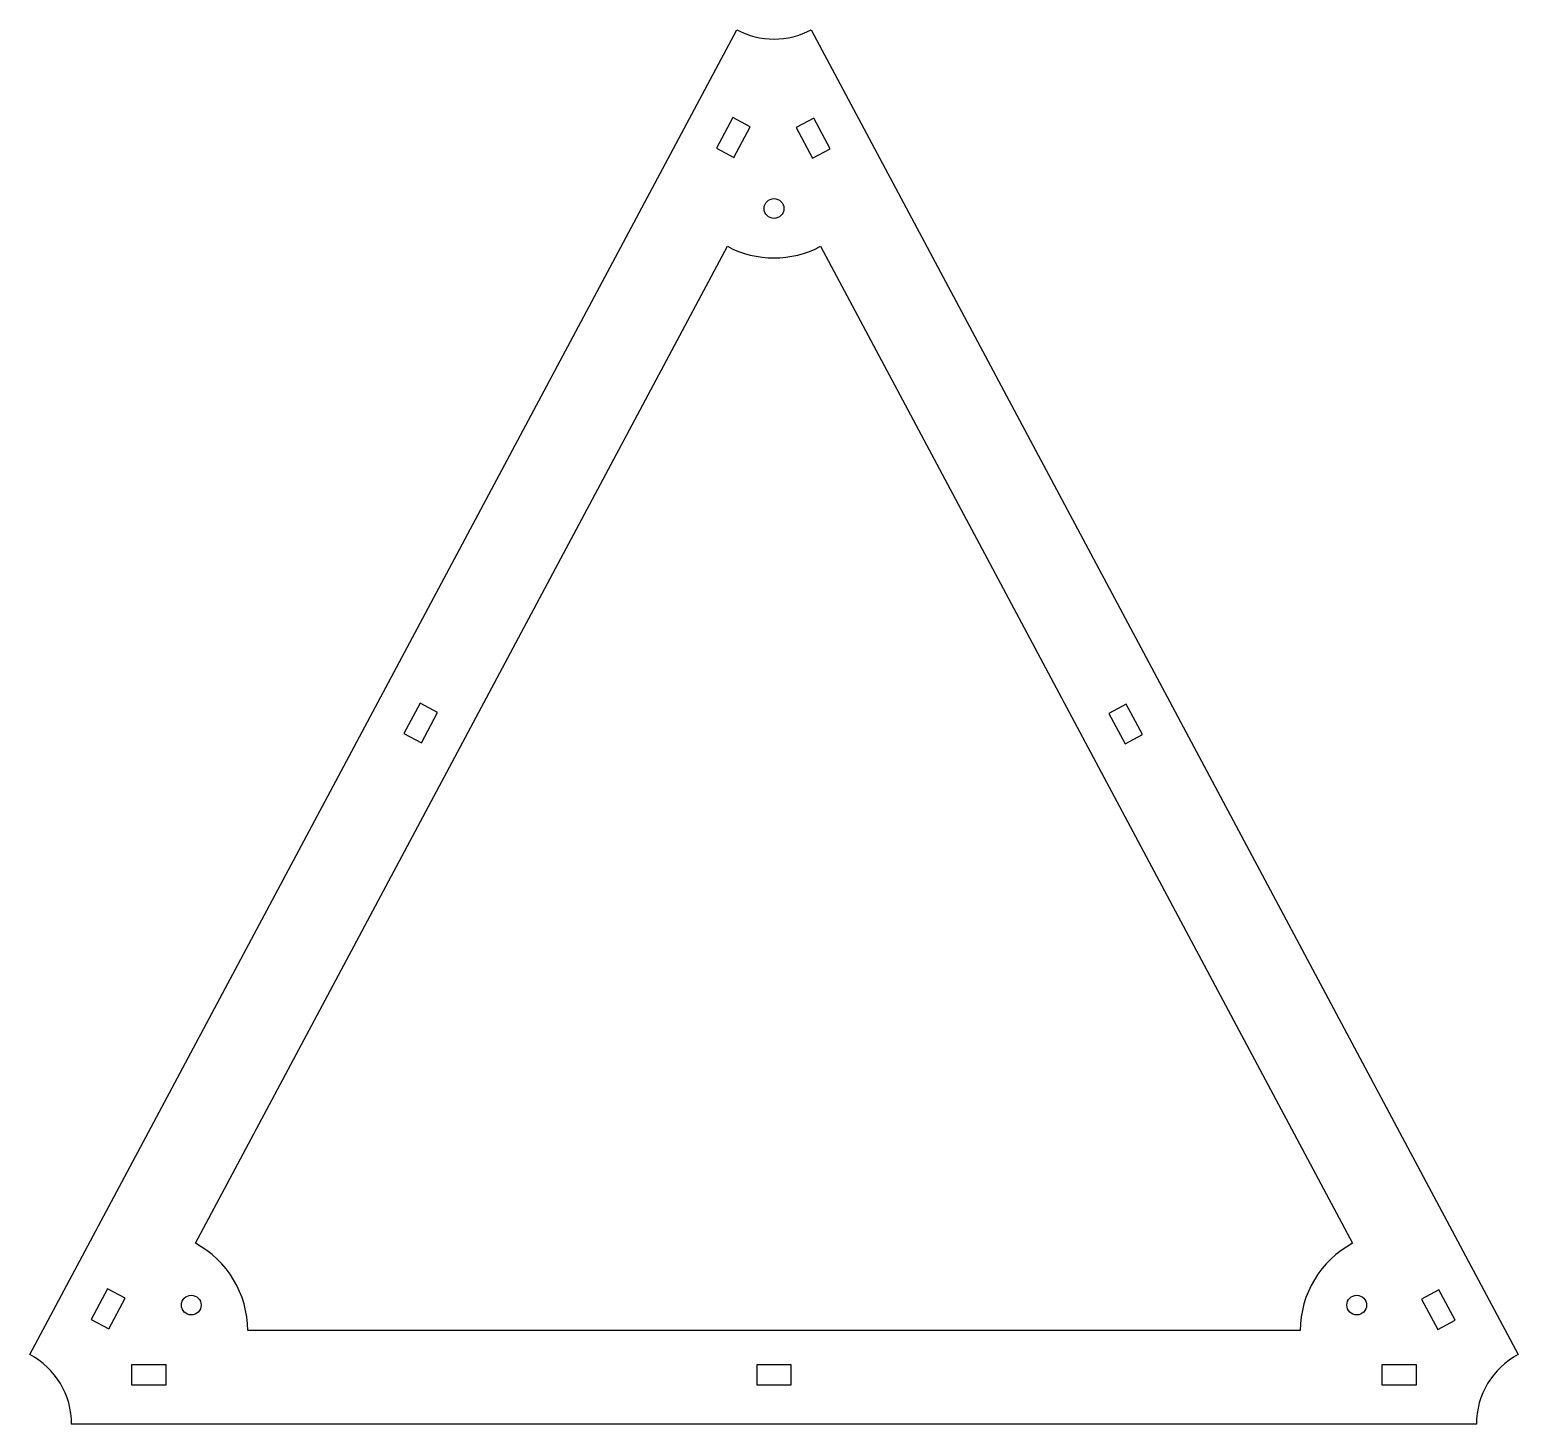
# Model space of a CAD drawing. Header units: millimetres. Extents: x 4 to 154, y 0 to 141.
import ezdxf

# ---------------------------------------------------------------- set-up
doc = ezdxf.new("R2010")
doc.units = ezdxf.units.MM

# ---------------------------------------------------------------- blocks, each defined once
blk = doc.blocks.new('ForoFascette')
blk.add_lwpolyline([(-1.75, -1), (1.75, -1), (1.75, 1), (-1.75, 1)], close=True)
blk = doc.blocks.new('*U13')
blk.add_blockref('ForoFascette', (0, 0))
blk = doc.blocks.new('*U14')
at = {"color": 0, "linetype": 'ByBlock', "lineweight": -2, "transparency": 16777216}
for p in [(15.81, 5), (79.05, 5), (142.29, 5)]:
    blk.add_blockref('*U13', p, dxfattribs=at)
blk = doc.blocks.new('*U15')
blk.add_blockref('ForoFascette', (0, 0))
blk = doc.blocks.new('*U16')
at = {"color": 0, "linetype": 'ByBlock', "lineweight": -2, "transparency": 16777216, "rotation": 61.91165444714073}
for p in [(74.94, 130.17), (43.32, 70.93), (11.7, 11.68)]:
    blk.add_blockref('*U15', p, dxfattribs=at)
blk = doc.blocks.new('*U17')
blk.add_blockref('ForoFascette', (0, 0))
blk = doc.blocks.new('*U18')
at = {"color": 0, "linetype": 'ByBlock', "lineweight": -2, "transparency": 16777216, "rotation": 298.0883455528593}
for p in [(83.01, 130.09), (114.63, 70.84), (146.25, 11.59)]:
    blk.add_blockref('*U17', p, dxfattribs=at)

msp = doc.modelspace()

# ---------------------------------------------------------------- linework, layer by layer
for p, q in [((3.77, 7.06), (75.28, 141.06)), ((82.82, 141.06), (154.33, 7.06)), ((20.52, 18.31), (74.34, 119.16)), ((83.76, 119.16), (137.58, 18.31)), ((132.29, 9.48), (25.81, 9.48)), ((150.1, 0), (8, 0))]:
    msp.add_line(p, q)
for centre in [(79.05, 122.98), (20.1, 12.05), (138, 12.05)]:
    msp.add_circle(centre, 1)
for centre, radius, start, end in [((79.05, 148.12), 8, 241.9117, 298.0883), ((79.05, 127.98), 10, 241.9117, 298.0883), ((15.81, 9.48), 10, 360, 61.9117), ((142.29, 9.48), 10, 118.0883, 180), ((0, 0), 8, 0, 61.9117), ((158.1, 0), 8, 118.0883, 180)]:
    msp.add_arc(centre, radius, start, end)

# ---------------------------------------------------------------- block references
for name in ['*U16', '*U18', '*U14']:
    msp.add_blockref(name, (0, 0))

doc.saveas('drawing.dxf')
